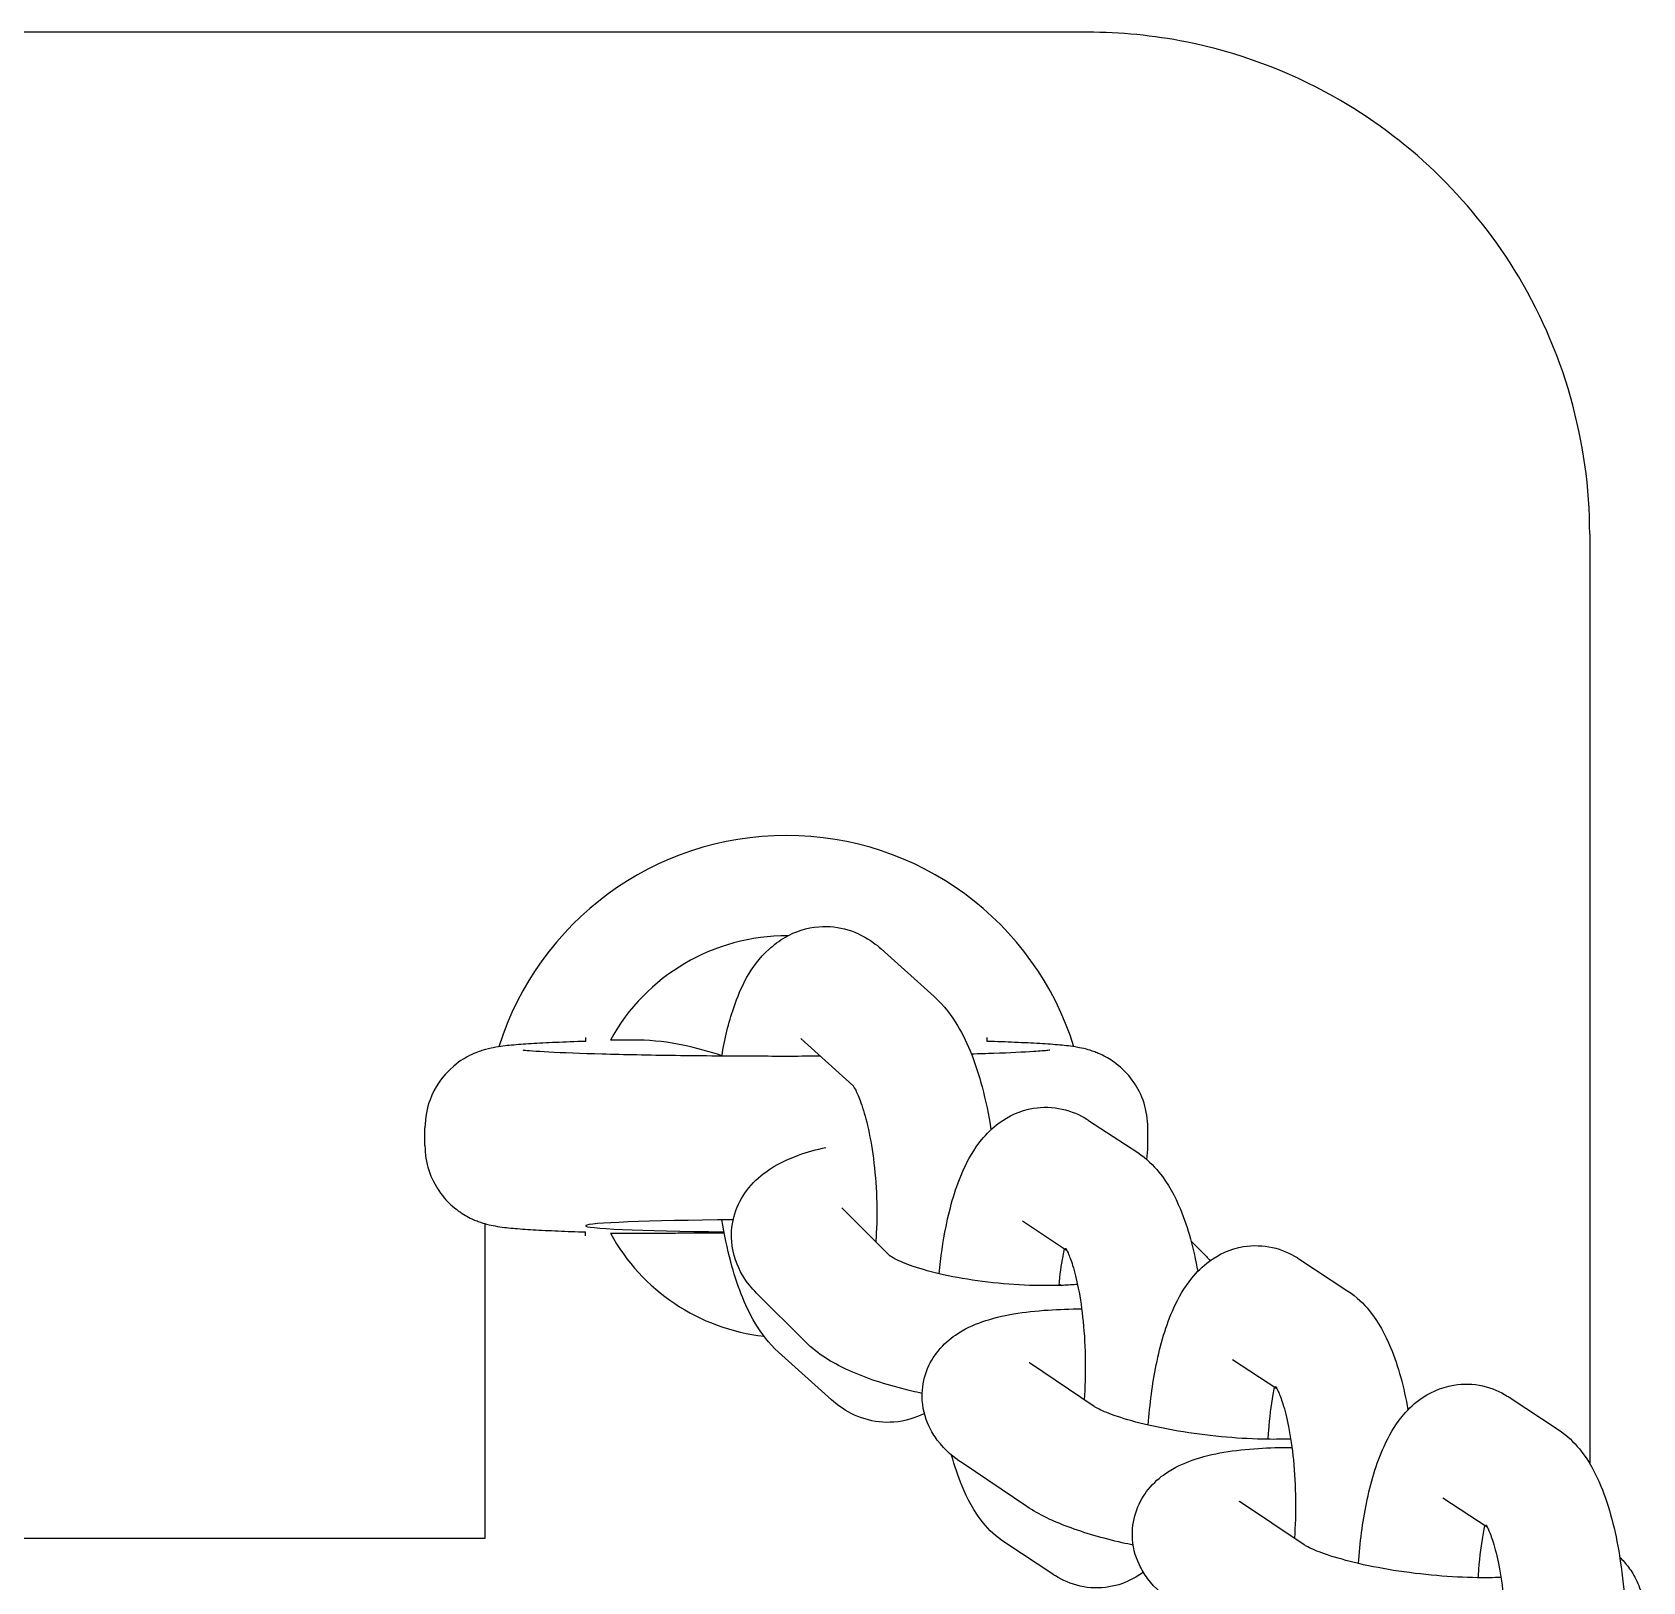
# Model space of a CAD drawing. Header units: millimetres. Extents: x 9332 to 13832, y 185 to 4585.
# Drawn here: x 12449.5 to 12529.7, y 2398 to 2475.2 of the extents above; entities that cross this region are included whole.
import ezdxf

# ---------------------------------------------------------------- set-up
doc = ezdxf.new("R2010")
doc.units = ezdxf.units.MM
doc.layers.add('AM_4', color=3, linetype='Continuous', lineweight=25)

msp = doc.modelspace()

# ---------------------------------------------------------------- linework, layer by layer
at = {"layer": 'AM_4'}
for p, q in [((12502.033, 2475.21), (12092.033, 2475.21)), ((12527.033, 2450.21), (12527.033, 2403.923)), ((12491.752, 2429.559), (12494.391, 2427.187)), ((12477.033, 2425.148), (12477.033, 2424.951)), ((12487.742, 2425.096), (12490.339, 2422.763)), ((12497.033, 2424.951), (12497.033, 2425.148)), ((12469.033, 2419.774), (12469.033, 2420.647)), ((12502.081, 2421.023), (12504.524, 2419.415)), ((12505.033, 2419.774), (12505.033, 2420.647)), ((12492.191, 2414.267), (12489.787, 2416.668)), ((12472.033, 2400.21), (12472.033, 2415.876)), ((12498.782, 2416.012), (12500.986, 2414.56)), ((12477.033, 2415.273), (12477.033, 2415.47)), ((12507.174, 2415.027), (12507.756, 2414.446)), ((12512.549, 2414.13), (12514.992, 2412.522)), ((12487.979, 2409.994), (12485.548, 2412.422)), ((12489.284, 2407.103), (12486.645, 2409.475)), ((12502.349, 2406.775), (12499.128, 2408.94)), ((12509.25, 2409.119), (12511.454, 2407.667)), ((12523.017, 2407.237), (12525.46, 2405.629)), ((12499.001, 2401.795), (12495.781, 2403.96)), ((12512.817, 2399.882), (12509.596, 2402.047)), ((12519.718, 2402.226), (12521.922, 2400.775)), ((12422.033, 2400.21), (12472.033, 2400.21)), ((12500.344, 2398.39), (12497.902, 2399.999))]:
    msp.add_line(p, q, dxfattribs=at)
for radius, start, end in [(15, 17.37564, 162.62135), (10, 89.63738, 151.23054), (10, 208.76946, 263.59821)]:
    msp.add_arc((12487.033, 2420.21), radius, start, end, dxfattribs=at)
msp.add_ellipse((12487.033, 2415.772), major_axis=(-10, 0), ratio=0.031189, start_param=4.980516, end_param=7.53808, dxfattribs=at)
for points, knots in [([(12527.033, 2450.21), (12527.033, 2454.828), (12525.731, 2459.437), (12521.058, 2466.964), (12517.943, 2469.948), (12511.984, 2473.295), (12509.51, 2474.211), (12505.311, 2475.049), (12503.664, 2475.21), (12502.033, 2475.21)], [-3.132207, -3.132207, -3.132207, -3.132207, -2.020273, -2.020273, -1.017967, -1.017967, -0.391526, -0.391526, 0, 0, 0, 0]), ([(12483.815, 2424.222), (12483.958, 2425.073), (12484.15, 2425.876), (12484.771, 2427.68), (12485.207, 2428.658), (12486.4, 2429.761), (12486.67, 2429.969), (12487.455, 2430.417), (12488.035, 2430.619), (12489.142, 2430.707), (12489.645, 2430.646), (12490.581, 2430.364), (12491.002, 2430.135), (12491.496, 2429.778), (12491.629, 2429.67), (12491.752, 2429.559)], [4.959149, 4.959149, 4.959149, 4.959149, 5.267407, 5.267407, 5.700387, 5.700387, 5.8058, 5.8058, 5.962333, 5.962333, 6.088143, 6.088143, 6.226376, 6.226376, 6.283185, 6.283185, 6.283185, 6.283185]), ([(12494.391, 2427.187), (12494.894, 2426.736), (12495.251, 2426.248), (12496.104, 2424.818), (12496.476, 2423.806), (12496.954, 2422.01), (12497.102, 2421.297), (12497.218, 2420.559)], [6.2831853, 6.2831853, 6.2831853, 6.2831853, 6.5144138, 6.5144138, 6.9352351, 6.9352351, 7.1896838, 7.1896838, 7.1896838, 7.1896838]), ([(12477.033, 2424.955), (12476.499, 2424.938), (12476.004, 2424.92), (12475.099, 2424.881), (12474.691, 2424.861), (12473.958, 2424.816), (12473.636, 2424.792), (12473.046, 2424.736), (12472.803, 2424.713), (12472.292, 2424.613), (12472.132, 2424.581), (12471.695, 2424.439), (12471.484, 2424.372), (12470.892, 2424.048), (12470.571, 2423.866), (12469.866, 2423.129), (12469.525, 2422.693), (12469.135, 2421.646), (12469.036, 2421.164), (12469.033, 2420.665), (12469.033, 2420.656), (12469.033, 2420.647)], [-2.3585756, -2.3585756, -2.3585756, -2.3585756, -2.2010197, -2.2010197, -2.0434639, -2.0434639, -1.885908, -1.885908, -1.7283522, -1.7283522, -1.6667975, -1.6667975, -1.6276714, -1.6276714, -1.6006443, -1.6006443, -1.5824136, -1.5824136, -1.57101, -1.57101, -1.5707963, -1.5707963, -1.5707963, -1.5707963]), ([(12488.724, 2424.214), (12487.738, 2424.21), (12486.739, 2424.209), (12484.291, 2424.217), (12482.854, 2424.228), (12480.177, 2424.264), (12478.937, 2424.289), (12476.797, 2424.348), (12475.89, 2424.383), (12474.566, 2424.452), (12474.09, 2424.493), (12473.931, 2424.512), (12473.919, 2424.514), (12473.919, 2424.514)], [-0.122182, -0.122182, -0.122182, -0.122182, 0.092595, 0.092595, 0.409533, 0.409533, 0.725166, 0.725166, 1.035537, 1.035537, 1.32169, 1.32169, 1.364269, 1.364269, 1.364269, 1.364269]), ([(12500.147, 2424.514), (12500.147, 2424.514), (12500.111, 2424.509), (12499.92, 2424.488), (12499.666, 2424.467), (12498.84, 2424.415), (12498.162, 2424.383), (12497.006, 2424.342), (12496.635, 2424.331), (12496.242, 2424.32)], [-1.3642689, -1.3642689, -1.3642689, -1.3642689, -1.2899383, -1.2899383, -1.1129419, -1.1129419, -0.8437197, -0.8437197, -0.7285116, -0.7285116, -0.7285116, -0.7285116]), ([(12505.033, 2420.647), (12505.033, 2421.078), (12504.959, 2421.505), (12504.708, 2422.287), (12504.526, 2422.628), (12504.104, 2423.25), (12503.867, 2423.489), (12503.368, 2423.927), (12503.136, 2424.067), (12502.703, 2424.307), (12502.529, 2424.376), (12502.208, 2424.496), (12502.079, 2424.533), (12501.787, 2424.611), (12501.657, 2424.637), (12501.198, 2424.719), (12500.947, 2424.744), (12500.348, 2424.799), (12500.019, 2424.822), (12499.272, 2424.866), (12498.856, 2424.887), (12497.976, 2424.923), (12497.521, 2424.94), (12497.033, 2424.955)], [1.5707963, 1.5707963, 1.5707963, 1.5707963, 1.5808358, 1.5808358, 1.5918964, 1.5918964, 1.6063089, 1.6063089, 1.627105, 1.627105, 1.6540314, 1.6540314, 1.6872552, 1.6872552, 1.7419802, 1.7419802, 1.8995361, 1.8995361, 2.0570919, 2.0570919, 2.2146478, 2.2146478, 2.3585756, 2.3585756, 2.3585756, 2.3585756]), ([(12490.326, 2422.779), (12490.326, 2422.779), (12490.328, 2422.777), (12490.349, 2422.749), (12490.396, 2422.68), (12490.525, 2422.439), (12490.614, 2422.245), (12490.814, 2421.713), (12490.927, 2421.351), (12491.146, 2420.468), (12491.249, 2419.932), (12491.418, 2418.746), (12491.479, 2418.089), (12491.542, 2416.746), (12491.541, 2416.059), (12491.502, 2415.259), (12491.494, 2415.115), (12491.484, 2414.973)], [6.379022, 6.379022, 6.379022, 6.379022, 6.415649, 6.415649, 6.565133, 6.565133, 6.748764, 6.748764, 6.972715, 6.972715, 7.230173, 7.230173, 7.507661, 7.507661, 7.792432, 7.792432, 7.85553, 7.85553, 7.85553, 7.85553]), ([(12494.636, 2413.385), (12494.714, 2414.201), (12494.827, 2414.989), (12495.187, 2416.762), (12495.458, 2417.702), (12496.087, 2419.085), (12496.362, 2419.578), (12496.99, 2420.35), (12497.272, 2420.639), (12498.075, 2421.228), (12498.658, 2421.517), (12499.802, 2421.705), (12500.304, 2421.689), (12501.229, 2421.483), (12501.645, 2421.296), (12502.022, 2421.061), (12502.052, 2421.042), (12502.081, 2421.023)], [4.836701, 4.836701, 4.836701, 4.836701, 5.116632, 5.116632, 5.502218, 5.502218, 5.729745, 5.729745, 5.866728, 5.866728, 6.035126, 6.035126, 6.152524, 6.152524, 6.272728, 6.272728, 6.283185, 6.283185, 6.283185, 6.283185]), ([(12469.033, 2419.774), (12469.033, 2419.343), (12469.106, 2418.915), (12469.358, 2418.134), (12469.54, 2417.793), (12469.962, 2417.171), (12470.199, 2416.932), (12470.697, 2416.494), (12470.93, 2416.353), (12471.362, 2416.114), (12471.537, 2416.044), (12471.858, 2415.925), (12471.987, 2415.887), (12472.279, 2415.81), (12472.409, 2415.784), (12472.868, 2415.702), (12473.119, 2415.677), (12473.718, 2415.622), (12474.047, 2415.599), (12474.794, 2415.555), (12475.21, 2415.534), (12476.09, 2415.498), (12476.545, 2415.481), (12477.033, 2415.466)], [1.5707963, 1.5707963, 1.5707963, 1.5707963, 1.5808358, 1.5808358, 1.5918964, 1.5918964, 1.6063089, 1.6063089, 1.627105, 1.627105, 1.6540314, 1.6540314, 1.6872552, 1.6872552, 1.7419802, 1.7419802, 1.8995361, 1.8995361, 2.0570919, 2.0570919, 2.2146478, 2.2146478, 2.3585756, 2.3585756, 2.3585756, 2.3585756]), ([(12485.548, 2412.422), (12485.303, 2412.666), (12485.062, 2412.953), (12484.581, 2413.76), (12484.357, 2414.339), (12484.271, 2415.452), (12484.328, 2415.937), (12484.601, 2416.813), (12484.814, 2417.199), (12485.348, 2417.919), (12485.678, 2418.214), (12486.547, 2418.849), (12487.084, 2419.092), (12488.076, 2419.448), (12488.526, 2419.571), (12488.996, 2419.672)], [3.141593, 3.141593, 3.141593, 3.141593, 3.266577, 3.266577, 3.422543, 3.422543, 3.532446, 3.532446, 3.644514, 3.644514, 3.787995, 3.787995, 4.029777, 4.029777, 4.221569, 4.221569, 4.221569, 4.221569]), ([(12504.971, 2419.077), (12505.009, 2419.294), (12505.031, 2419.519), (12505.033, 2419.755), (12505.033, 2419.765), (12505.033, 2419.774)], [-1.576303482, -1.576303482, -1.576303482, -1.576303482, -1.571009978, -1.571009978, -1.570796327, -1.570796327, -1.570796327, -1.570796327]), ([(12504.524, 2419.415), (12504.972, 2419.12), (12505.307, 2418.784), (12506.065, 2417.855), (12506.38, 2417.246), (12507.038, 2415.657), (12507.311, 2414.623), (12507.514, 2413.497)], [0, 0, 0, 0, 0.1603759, 0.1603759, 0.4419746, 0.4419746, 0.8519255, 0.8519255, 0.8519255, 0.8519255]), ([(12486.645, 2409.475), (12486.142, 2409.927), (12485.785, 2410.415), (12484.933, 2411.845), (12484.56, 2412.857), (12484.085, 2414.641), (12483.94, 2415.342), (12483.824, 2416.067)], [3.1415927, 3.1415927, 3.1415927, 3.1415927, 3.3728212, 3.3728212, 3.7936425, 3.7936425, 4.0439034, 4.0439034, 4.0439034, 4.0439034]), ([(12505.05, 2405.847), (12505.125, 2406.892), (12505.256, 2407.902), (12505.655, 2409.87), (12505.926, 2410.81), (12506.555, 2412.192), (12506.83, 2412.685), (12507.458, 2413.458), (12507.74, 2413.746), (12508.543, 2414.335), (12509.126, 2414.624), (12510.27, 2414.812), (12510.772, 2414.796), (12511.697, 2414.59), (12512.113, 2414.403), (12512.49, 2414.168), (12512.52, 2414.149), (12512.549, 2414.13)], [4.763537, 4.763537, 4.763537, 4.763537, 5.116632, 5.116632, 5.502218, 5.502218, 5.729745, 5.729745, 5.866728, 5.866728, 6.035126, 6.035126, 6.152524, 6.152524, 6.272728, 6.272728, 6.283185, 6.283185, 6.283185, 6.283185]), ([(12501.528, 2412.85), (12501.297, 2412.831), (12501.055, 2412.817), (12500.202, 2412.783), (12499.55, 2412.785), (12498.192, 2412.847), (12497.485, 2412.909), (12496.118, 2413.086), (12495.457, 2413.201), (12494.285, 2413.461), (12493.768, 2413.605), (12492.964, 2413.879), (12492.658, 2414.009), (12492.295, 2414.195), (12492.198, 2414.261), (12492.181, 2414.275), (12492.18, 2414.275), (12492.18, 2414.275)], [7.657439, 7.657439, 7.657439, 7.657439, 7.772315, 7.772315, 8.048916, 8.048916, 8.336457, 8.336457, 8.62356, 8.62356, 8.897854, 8.897854, 9.140826, 9.140826, 9.330867, 9.330867, 9.349601, 9.349601, 9.349601, 9.349601]), ([(12500.607, 2412.8), (12500.657, 2413.321), (12500.724, 2413.814), (12500.828, 2414.387), (12500.852, 2414.512), (12500.877, 2414.632)], [4.8345879, 4.8345879, 4.8345879, 4.8345879, 5.065966, 5.065966, 5.1331897, 5.1331897, 5.1331897, 5.1331897]), ([(12500.925, 2414.664), (12500.925, 2414.664), (12500.929, 2414.659), (12500.955, 2414.618), (12501.001, 2414.539), (12501.122, 2414.271), (12501.203, 2414.06), (12501.383, 2413.486), (12501.481, 2413.098), (12501.664, 2412.163), (12501.747, 2411.6), (12501.87, 2410.365), (12501.907, 2409.688), (12501.922, 2408.366), (12501.903, 2407.721), (12501.859, 2407.104)], [6.485752, 6.485752, 6.485752, 6.485752, 6.533161, 6.533161, 6.681119, 6.681119, 6.867134, 6.867134, 7.095649, 7.095649, 7.357651, 7.357651, 7.638562, 7.638562, 7.904581, 7.904581, 7.904581, 7.904581]), ([(12514.992, 2412.522), (12515.44, 2412.227), (12515.775, 2411.891), (12516.533, 2410.963), (12516.848, 2410.354), (12517.506, 2408.765), (12517.779, 2407.73), (12517.982, 2406.604)], [0, 0, 0, 0, 0.1603759, 0.1603759, 0.4419746, 0.4419746, 0.8519255, 0.8519255, 0.8519255, 0.8519255]), ([(12495.781, 2403.96), (12495.366, 2404.239), (12494.948, 2404.566), (12494.395, 2405.304), (12494.249, 2405.535), (12493.936, 2406.212), (12493.795, 2406.721), (12493.784, 2407.694), (12493.863, 2408.133), (12494.153, 2408.92), (12494.363, 2409.261), (12494.866, 2409.886), (12495.163, 2410.134), (12495.908, 2410.649), (12496.34, 2410.836), (12497.799, 2411.348), (12498.861, 2411.497), (12500.603, 2411.615), (12501.159, 2411.632), (12501.734, 2411.632)], [3.141593, 3.141593, 3.141593, 3.141593, 3.352582, 3.352582, 3.430529, 3.430529, 3.546557, 3.546557, 3.636469, 3.636469, 3.729959, 3.729959, 3.849169, 3.849169, 4.044566, 4.044566, 4.51217, 4.51217, 4.71866, 4.71866, 4.71866, 4.71866]), ([(12493.791, 2407.426), (12493.445, 2407.499), (12493.107, 2407.578), (12491.778, 2407.922), (12490.862, 2408.23), (12489.298, 2408.965), (12488.624, 2409.35), (12487.979, 2409.994)], [8.5954795, 8.5954795, 8.5954795, 8.5954795, 8.7194134, 8.7194134, 9.0947844, 9.0947844, 9.424778, 9.424778, 9.424778, 9.424778]), ([(12511.017, 2405.14), (12511.025, 2405.282), (12511.035, 2405.423), (12511.096, 2406.21), (12511.175, 2406.824), (12511.296, 2407.494), (12511.32, 2407.619), (12511.346, 2407.739)], [4.7234368, 4.7234368, 4.7234368, 4.7234368, 4.7840449, 4.7840449, 5.065966, 5.065966, 5.1331897, 5.1331897, 5.1331897, 5.1331897]), ([(12511.393, 2407.771), (12511.393, 2407.771), (12511.397, 2407.766), (12511.423, 2407.725), (12511.469, 2407.646), (12511.59, 2407.379), (12511.671, 2407.168), (12511.851, 2406.593), (12511.949, 2406.205), (12512.132, 2405.27), (12512.215, 2404.707), (12512.338, 2403.472), (12512.375, 2402.795), (12512.39, 2401.473), (12512.371, 2400.828), (12512.327, 2400.211)], [6.485752, 6.485752, 6.485752, 6.485752, 6.533161, 6.533161, 6.681119, 6.681119, 6.867134, 6.867134, 7.095649, 7.095649, 7.357651, 7.357651, 7.638562, 7.638562, 7.904581, 7.904581, 7.904581, 7.904581]), ([(12515.518, 2398.954), (12515.593, 2399.999), (12515.724, 2401.009), (12516.123, 2402.977), (12516.394, 2403.917), (12517.023, 2405.299), (12517.298, 2405.792), (12517.926, 2406.565), (12518.208, 2406.853), (12519.011, 2407.442), (12519.594, 2407.731), (12520.738, 2407.919), (12521.24, 2407.903), (12522.165, 2407.697), (12522.582, 2407.511), (12522.959, 2407.276), (12522.988, 2407.257), (12523.017, 2407.237)], [4.763537, 4.763537, 4.763537, 4.763537, 5.116632, 5.116632, 5.502218, 5.502218, 5.729745, 5.729745, 5.866728, 5.866728, 6.035126, 6.035126, 6.152524, 6.152524, 6.272728, 6.272728, 6.283185, 6.283185, 6.283185, 6.283185]), ([(12493.9, 2406.431), (12493.462, 2406.204), (12492.937, 2406.039), (12491.894, 2405.956), (12491.391, 2406.017), (12490.455, 2406.299), (12490.035, 2406.528), (12489.541, 2406.884), (12489.408, 2406.992), (12489.284, 2407.103)], [8.9637824, 8.9637824, 8.9637824, 8.9637824, 9.1039252, 9.1039252, 9.2297359, 9.2297359, 9.3679682, 9.3679682, 9.424778, 9.424778, 9.424778, 9.424778]), ([(12512.142, 2405.155), (12511.778, 2405.14), (12511.384, 2405.135), (12510.33, 2405.149), (12509.643, 2405.184), (12508.228, 2405.307), (12507.5, 2405.396), (12506.106, 2405.618), (12505.44, 2405.751), (12504.273, 2406.034), (12503.765, 2406.184), (12502.995, 2406.455), (12502.709, 2406.579), (12502.436, 2406.719), (12502.372, 2406.759), (12502.349, 2406.775)], [1.443936, 1.443936, 1.443936, 1.443936, 1.626309, 1.626309, 1.909862, 1.909862, 2.202255, 2.202255, 2.492842, 2.492842, 2.769177, 2.769177, 3.010404, 3.010404, 3.141593, 3.141593, 3.141593, 3.141593]), ([(12525.46, 2405.629), (12525.908, 2405.334), (12526.243, 2404.999), (12527.001, 2404.07), (12527.317, 2403.461), (12528.016, 2401.771), (12528.307, 2400.613), (12528.632, 2398.619), (12528.719, 2397.859), (12528.775, 2397.082)], [0, 0, 0, 0, 0.160376, 0.160376, 0.441975, 0.441975, 0.895816, 0.895816, 1.156864, 1.156864, 1.156864, 1.156864]), ([(12497.902, 2399.999), (12497.454, 2400.294), (12497.119, 2400.629), (12496.36, 2401.558), (12496.045, 2402.167), (12495.575, 2403.302), (12495.406, 2403.814), (12495.26, 2404.352)], [3.1415927, 3.1415927, 3.1415927, 3.1415927, 3.3019685, 3.3019685, 3.5835673, 3.5835673, 3.7961096, 3.7961096, 3.7961096, 3.7961096]), ([(12506.249, 2397.067), (12505.834, 2397.346), (12505.416, 2397.674), (12504.863, 2398.412), (12504.717, 2398.642), (12504.404, 2399.319), (12504.263, 2399.828), (12504.252, 2400.802), (12504.331, 2401.24), (12504.621, 2402.027), (12504.831, 2402.369), (12505.334, 2402.993), (12505.631, 2403.242), (12506.376, 2403.756), (12506.809, 2403.943), (12508.267, 2404.455), (12509.329, 2404.605), (12511.071, 2404.722), (12511.627, 2404.739), (12512.202, 2404.739)], [3.141593, 3.141593, 3.141593, 3.141593, 3.352582, 3.352582, 3.430529, 3.430529, 3.546557, 3.546557, 3.636469, 3.636469, 3.729959, 3.729959, 3.849169, 3.849169, 4.044566, 4.044566, 4.51217, 4.51217, 4.71866, 4.71866, 4.71866, 4.71866]), ([(12504.3, 2399.869), (12504.115, 2399.907), (12503.933, 2399.947), (12502.778, 2400.212), (12501.873, 2400.473), (12500.313, 2401.059), (12499.646, 2401.362), (12499.001, 2401.795)], [2.3855529, 2.3855529, 2.3855529, 2.3855529, 2.452411, 2.452411, 2.8138479, 2.8138479, 3.1415927, 3.1415927, 3.1415927, 3.1415927]), ([(12521.485, 2398.247), (12521.493, 2398.389), (12521.503, 2398.53), (12521.564, 2399.318), (12521.643, 2399.931), (12521.764, 2400.601), (12521.788, 2400.726), (12521.814, 2400.846)], [4.7234368, 4.7234368, 4.7234368, 4.7234368, 4.7840449, 4.7840449, 5.065966, 5.065966, 5.1331897, 5.1331897, 5.1331897, 5.1331897]), ([(12521.862, 2400.878), (12521.862, 2400.878), (12521.865, 2400.873), (12521.891, 2400.832), (12521.937, 2400.753), (12522.058, 2400.486), (12522.139, 2400.275), (12522.319, 2399.7), (12522.417, 2399.312), (12522.601, 2398.377), (12522.683, 2397.815), (12522.786, 2396.78), (12522.817, 2396.323), (12522.835, 2395.86)], [6.485752, 6.485752, 6.485752, 6.485752, 6.533161, 6.533161, 6.681119, 6.681119, 6.867134, 6.867134, 7.095649, 7.095649, 7.357651, 7.357651, 7.550591, 7.550591, 7.550591, 7.550591]), ([(12522.61, 2398.262), (12522.246, 2398.247), (12521.852, 2398.242), (12520.798, 2398.256), (12520.111, 2398.291), (12518.696, 2398.414), (12517.968, 2398.503), (12516.574, 2398.726), (12515.909, 2398.858), (12514.741, 2399.142), (12514.233, 2399.291), (12513.463, 2399.562), (12513.178, 2399.686), (12512.904, 2399.827), (12512.84, 2399.866), (12512.817, 2399.882)], [1.443936, 1.443936, 1.443936, 1.443936, 1.626309, 1.626309, 1.909862, 1.909862, 2.202255, 2.202255, 2.492842, 2.492842, 2.769177, 2.769177, 3.010404, 3.010404, 3.141593, 3.141593, 3.141593, 3.141593]), ([(12528.525, 2399.271), (12528.672, 2399.127), (12528.819, 2398.964), (12529.111, 2398.573), (12529.257, 2398.343), (12529.511, 2397.794), (12529.618, 2397.471), (12529.675, 2397.116)], [0.1360611, 0.1360611, 0.1360611, 0.1360611, 0.2109896, 0.2109896, 0.288936, 0.288936, 0.3683037, 0.3683037, 0.3683037, 0.3683037]), ([(12504.804, 2398.518), (12504.801, 2398.515), (12504.797, 2398.513), (12504.35, 2398.185), (12503.767, 2397.896), (12502.624, 2397.709), (12502.122, 2397.725), (12501.197, 2397.93), (12500.78, 2398.117), (12500.403, 2398.352), (12500.373, 2398.371), (12500.344, 2398.39)], [2.7237551, 2.7237551, 2.7237551, 2.7237551, 2.7251349, 2.7251349, 2.8935333, 2.8935333, 3.010931, 3.010931, 3.131135, 3.131135, 3.1415927, 3.1415927, 3.1415927, 3.1415927])]:
    msp.add_open_spline(points, degree=3, knots=knots, dxfattribs=at)
for points, weights in [([(12479.665, 2425.016), (12479.011, 2425.02), (12478.267, 2425.023)], [1.08893628835, 1.04643365264, 1]), ([(12478.267, 2415.398), (12481.88, 2415.416), (12483.936, 2415.422)], [1, 1.27487584532, 1.4119951036])]:
    msp.add_rational_spline(points, weights, degree=2, dxfattribs=at)
for points in [[(12483.818, 2424.242), (12482.631, 2424.622), (12481.196, 2425.009), (12479.665, 2425.016)], [(12507.756, 2414.446), (12507.882, 2414.32), (12508.007, 2414.183), (12508.128, 2414.03)], [(12500.614, 2412.867), (12500.662, 2412.845), (12500.707, 2412.825), (12500.748, 2412.805)], [(12499.128, 2408.94), (12499.121, 2408.944), (12499.118, 2408.947), (12499.118, 2408.947)], [(12509.596, 2402.047), (12509.589, 2402.051), (12509.586, 2402.054), (12509.586, 2402.054)]]:
    msp.add_open_spline(points, degree=3, dxfattribs=at)

doc.saveas('drawing.dxf')
